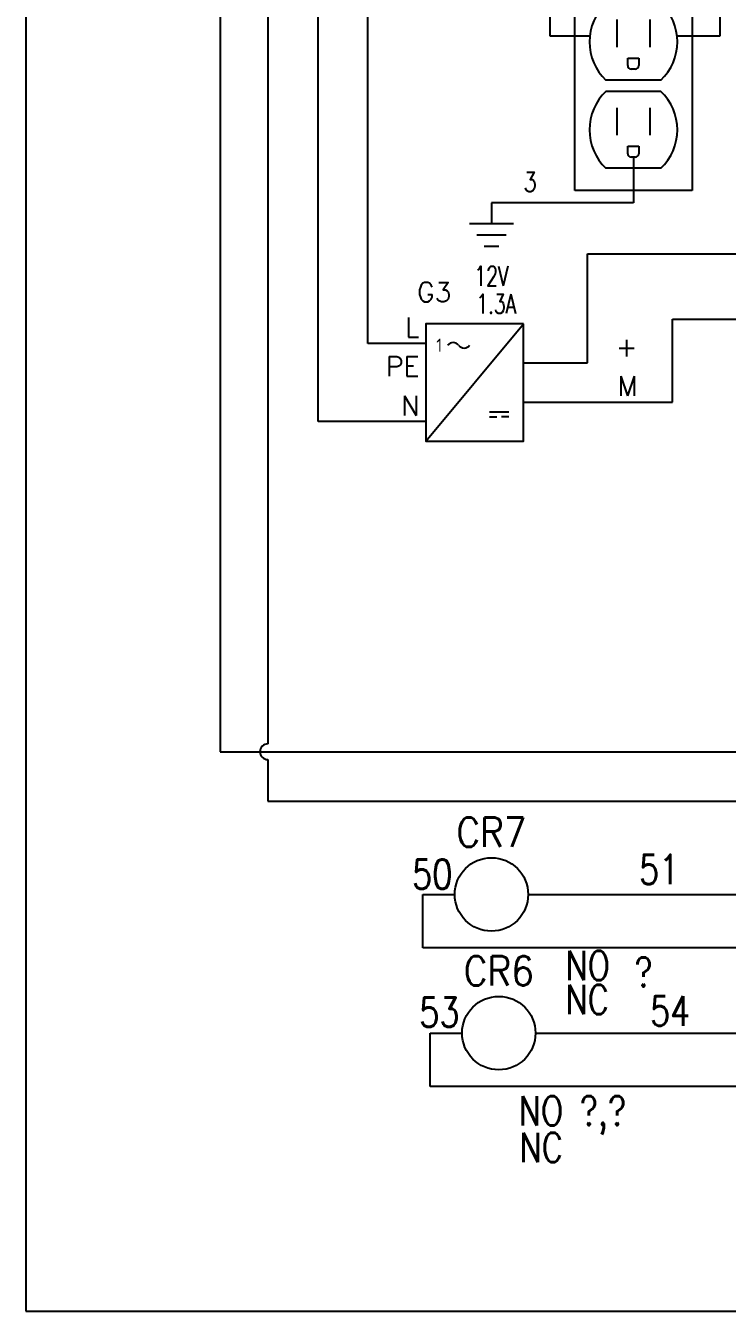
# Model space of a CAD drawing. Header units: millimetres. Extents: x 123.5 to 144.3, y 105.4 to 121.6.
# Drawn here: x 123.51 to 127.99, y 105.41 to 113.61 of the extents above; entities that cross this region are included whole.
import ezdxf
from ezdxf.enums import TextEntityAlignment as Align

# ---------------------------------------------------------------- set-up
doc = ezdxf.new("R2010")
doc.units = ezdxf.units.MM
for name, color, linetype in [('DESC', 250, 'Continuous'), ('MISC', 7, 'Continuous'), ('SYMS', 7, 'Continuous'), ('TAGS', 250, 'Continuous'), ('TERMS', 250, 'Continuous'), ('WIREFIXED', 7, 'Continuous'), ('WIRES', 7, 'Continuous'), ('XREF', 7, 'Continuous')]:
    doc.layers.add(name, color=color, linetype=linetype)
doc.layers.add('WIRENO', color=7, linetype='Continuous', true_color=0x000000)
doc.styles.add('WD', font='romans.shx')
doc.styles.add('WD_IEC', font='isocp2.shx', dxfattribs={"width": 0.9, "height": 4})

# ---------------------------------------------------------------- blocks, each defined once
blk = doc.blocks.new('HCR1')
blk.add_circle((0, 0), 0.1562)
at = {"style": 'WD'}
for tag, width, p in [('INST', 0.7, (0.0055, 0.5282)), ('LOC', 0.7, (0.0055, 0.3586)), ('TAG1', 0.9, (0, 0.2024))]:
    blk.add_attdef(tag, text='', height=0.125, dxfattribs=dict(at, width=width)).set_placement(p, align=Align.CENTER)
at = {"style": 'WD', "flags": 9}
blk.add_attdef('FAMILY', text='', height=0.01, dxfattribs=at).set_placement((-0.0053, 0.1698), align=Align.CENTER)
at = {"linetype": 'Continuous', "style": 'WD', "flags": 1}
for tag, p in [('CAT', (0, 0.1593)), ('MFG', (0, 0.1404))]:
    blk.add_attdef(tag, text='', height=0.01, dxfattribs=at).set_placement(p, align=Align.MIDDLE)
at = {"style": 'WD'}
for tag, p, width in [('DESC1', (1.126, 0.0757), 0.9), ('DESC2', (1.126, -0.0806), 0.9), ('DESC3', (1.126, -0.2368), 0.9), ('XREFNO', (1.3591, -0.3931), 0.8), ('XREFNC', (1.3591, -0.5493), 0.8)]:
    blk.add_attdef(tag, p, '', height=0.125, dxfattribs=dict(at, width=width))
at = {"linetype": 'Continuous', "style": 'WD', "flags": 9}
blk.add_attdef('ASSYCODE', text='', height=0.01, dxfattribs=at).set_placement((0, 0.125), align=Align.CENTER)
at = {"style": 'WD', "flags": 1}
for tag, p in [('X4TERM01', (-0.1562, 0)), ('X1TERM02', (0.1562, 0))]:
    blk.add_attdef(tag, p, '', height=0.0125, dxfattribs=at)
at = {"linetype": 'Continuous', "style": 'WD'}
blk.add_attdef('TERM01', text='', height=0.125, dxfattribs=at).set_placement((-0.2, -0.0662), align=Align.TOP_RIGHT)
blk.add_attdef('TERM02', text='', height=0.125, dxfattribs=at).set_placement((0.2, -0.0662), align=Align.TOP_LEFT)
at = {"style": 'WD', "width": 0.8, "flags": 8}
for tag, p in [('NO', (1.126, -0.3931)), ('NC', (1.126, -0.5493))]:
    blk.add_attdef(tag, p, '', height=0.125, dxfattribs=at)
blk = doc.blocks.new('WD_WNH')
at = {"linetype": 'Continuous', "style": 'WD', "width": 0.8}
blk.add_attdef('WIRENO', text='', height=0.125, dxfattribs=at).set_placement((0, 0.0625), align=Align.CENTER)
at = {"style": 'WD', "flags": 1}
for tag, p in [('W01USER', (0, 0.0781)), ('W02USER', (0, 0.0703)), ('W03USER', (0, 0.0625)), ('W04USER', (0, 0.0547)), ('W05USER', (0, 0.0469)), ('W06USER', (0, 0.0391)), ('W07USER', (0, 0.0312)), ('W08USER', (0, 0.0234)), ('W09USER', (0, 0.0156)), ('W10USER', (0, 0.0078))]:
    blk.add_attdef(tag, text='', height=0.005, dxfattribs=at).set_placement(p, align=Align.CENTER)
blk = doc.blocks.new('HCN1RDUP')
for p, q in [((-0.25, 0.2188), (0.25, 0.2188)), ((-0.25, -0.6562), (-0.25, 0.2188)), ((0.25, 0.2188), (0.25, -0.6562)), ((0.117, 0.1404), (-0.117, 0.1404)), ((-0.0711, 0.071), (-0.0711, -0.0461)), ((0.0695, 0.071), (0.0695, -0.0461)), ((-0.0242, -0.093), (0.0226, -0.093)), ((-0.0242, -0.1249), (-0.0242, -0.093)), ((0.0226, -0.093), (0.0226, -0.1249)), ((0.0076, -0.1399), (-0.0092, -0.1399)), ((0.117, -0.1872), (-0.117, -0.1872)), ((0.117, -0.2346), (-0.117, -0.2346)), ((-0.0711, -0.304), (-0.0711, -0.4211)), ((0.0695, -0.304), (0.0695, -0.4211)), ((-0.0242, -0.468), (0.0226, -0.468)), ((-0.0242, -0.4999), (-0.0242, -0.468)), ((0.0226, -0.468), (0.0226, -0.4999)), ((0.0076, -0.5149), (-0.0092, -0.5149)), ((0.117, -0.5622), (-0.117, -0.5622)), ((0.25, -0.6562), (-0.25, -0.6562))]:
    blk.add_line(p, q)
for centre, radius, start, end in [((0.039, -0.0234), 0.2262, 133.6028, 226.3972), ((-0.039, -0.0234), 0.2262, 313.6028, 46.3972), ((-0.0092, -0.1249), 0.015, 180, 270), ((0.0076, -0.1249), 0.015, 270, 0), ((0.039, -0.3984), 0.2262, 133.6028, 226.3972), ((-0.039, -0.3984), 0.2262, 313.6028, 46.3972), ((-0.0092, -0.4999), 0.015, 180, 270), ((0.0076, -0.4999), 0.015, 270, 0)]:
    blk.add_arc(centre, radius, start, end)
at = {"style": 'WD'}
for tag, width, p in [('INST', 0.7, (0, 1.0446)), ('LOC', 0.7, (0, 0.875)), ('DESC1', 0.7, (0, 0.7187)), ('DESC2', 0.7, (0, 0.5625)), ('RATING1', 0.9, (0, 0.4062))]:
    blk.add_attdef(tag, text='', height=0.125, dxfattribs=dict(at, width=width)).set_placement(p, align=Align.CENTER)
blk.add_attdef('TAG1', text='', height=0.125, dxfattribs=at).set_placement((0, 0.25), align=Align.CENTER)
for tag, p, height, flags in [('FAMILY', (0.2047, 0.1523), 0.01, 9), ('X4TERM01', (-0.1875, 0), 0.0125, 1), ('X1TERM02', (0.1875, 0), 0.0125, 1), ('X8TERM03', (0.0003, -0.1404), 0.0125, 1), ('X4TERM04', (-0.1875, -0.375), 0.0125, 1), ('X1TERM05', (0.1875, -0.375), 0.0125, 1), ('X8TERM06', (0.0003, -0.5154), 0.0125, 1)]:
    blk.add_attdef(tag, p, '', height=height, dxfattribs=dict(at, flags=flags))
at = {"linetype": 'Continuous', "style": 'WD', "flags": 9}
for tag, p in [('CAT', (0.2297, 0.1082)), ('ASSYCODE', (0.23, 0.0714)), ('MFG', (0.2278, 0.0887))]:
    blk.add_attdef(tag, text='', height=0.01, dxfattribs=at).set_placement(p, align=Align.CENTER)
at = {"linetype": 'Continuous', "style": 'WD', "flags": 8}
for tag, p in [('TERM01', (-0.2812, -0.0158)), ('TERM04', (-0.2812, -0.3907))]:
    blk.add_attdef(tag, text='', height=0.125, dxfattribs=at).set_placement(p, align=Align.TOP_RIGHT)
for tag, p in [('TERM02', (0.2812, -0.0158)), ('TERM05', (0.2812, -0.3907)), ('TERM06', (0.0802, -0.5866))]:
    blk.add_attdef(tag, text='', height=0.125, dxfattribs=at).set_placement(p, align=Align.TOP_LEFT)
blk = doc.blocks.new('VGND2')
for p, q in [((0.09375, 0), (-0.09375, 0)), ((-0.0625, -0.046875), (0.0625, -0.046875)), ((-0.03125, -0.09375), (0.03125, -0.09375))]:
    blk.add_line(p, q)
at = {"style": 'WD', "flags": 1}
blk.add_attdef('X2TERM01', (0, 0), '', height=0.01, dxfattribs=at)
blk = doc.blocks.new('WD_WNV')
at = {"style": 'WD', "flags": 1}
for tag, p in [('W01USER', (-0.0625, 0.0938)), ('W02USER', (-0.0625, 0.0859)), ('W03USER', (-0.0625, 0.0781)), ('W04USER', (-0.0625, 0.0703)), ('W05USER', (-0.0625, 0.0625)), ('W06USER', (-0.0625, 0.0547)), ('W07USER', (-0.0625, 0.0469)), ('W08USER', (-0.0625, 0.0391)), ('W09USER', (-0.0625, 0.0312)), ('W10USER', (-0.0625, 0.0234))]:
    blk.add_attdef(tag, text='', height=0.005, dxfattribs=at).set_placement(p, align=Align.CENTER)
at = {"linetype": 'Continuous', "style": 'WD', "width": 0.8}
blk.add_attdef('WIRENO', text='', height=0.125, dxfattribs=at).set_placement((-0.05, 0), align=Align.MIDDLE_RIGHT)
blk = doc.blocks.new('HPW1_1PH')
for p, q in [((0, -0.625), (0.625, 0.125)), ((0.4066, -0.4373), (0.5317, -0.4373)), ((0.4066, -0.4686), (0.4535, -0.4686)), ((0.5317, -0.4686), (0.4848, -0.4686))]:
    blk.add_line(p, q)
blk.add_lwpolyline([(0.625, 0.125), (0, 0.125), (0, -0.625), (0.625, -0.625)], close=True)
for centre, start, end in [((0.175, -0.0387), 36.8699, 143.1301), ((0.245, 0.0138), 216.8699, 323.1301)]:
    blk.add_arc(centre, 0.0438, start, end)
at = {"style": 'WD_IEC'}
blk.add_text('1', height=0.084, dxfattribs=at).set_placement((0.105, -0.0124), align=Align.MIDDLE_RIGHT)
at = {"style": 'WD', "width": 0.7}
for tag, p in [('INST', (-0.2843, 0.7938)), ('LOC', (-0.2843, 0.6242)), ('RATING1', (-0.2843, 0.285)), ('XREF', (-0.2843, -0.691)), ('DESC1', (-0.2843, -0.8472)), ('DESC2', (-0.2843, -1.0035)), ('DESC3', (-0.2843, -1.1578))]:
    blk.add_attdef(tag, text='', height=0.125, dxfattribs=at).set_placement(p, align=Align.CENTER)
at = {"style": 'WD'}
blk.add_attdef('TAG1', text='', height=0.125, dxfattribs=at).set_placement((-0.2843, 0.4546), align=Align.CENTER)
at = {"linetype": 'Continuous', "style": 'WD', "flags": 9}
for tag, p in [('MFG', (0.8868, 0.2571)), ('CAT', (0.8888, 0.2765)), ('ASSYCODE', (0.8871, -0.5638))]:
    blk.add_attdef(tag, text='', height=0.01, dxfattribs=at).set_placement(p, align=Align.CENTER)
at = {"linetype": 'Continuous', "style": 'WD', "flags": 8}
for tag, p in [('TERM01', (-0.04, 0.04)), ('TERM04', (1.3525, -0.085)), ('TERM02', (-0.04, -0.2098)), ('TERM05', (1.3525, -0.335)), ('TERM03', (-0.04, -0.46))]:
    blk.add_attdef(tag, text='', height=0.125, dxfattribs=at).set_placement(p, align=Align.RIGHT)
at = {"style": 'WD'}
for tag, p, height, flags in [('X4TERM01', (0, 0), 0.0125, 1), ('X1TERM04', (0.625, -0.125), 0.0125, 1), ('X4TERM02', (0, -0.2498), 0.0125, 1), ('X1TERM05', (0.625, -0.375), 0.0125, 1), ('X4TERM03', (0, -0.5), 0.0125, 1), ('FAMILY', (0.8618, -0.4829), 0.01, 9)]:
    blk.add_attdef(tag, p, '', height=height, dxfattribs=dict(at, flags=flags))

msp = doc.modelspace()

# ---------------------------------------------------------------- linework, layer by layer
at = {"color": 7, "linetype": 'Continuous'}
for p, q in [((123.5055, 121.5905), (123.5055, 105.4055)), ((123.5055, 105.4055), (144.2555, 105.4055))]:
    msp.add_line(p, q, dxfattribs=at)
at = {"layer": 'WIRES'}
for p, q in [((125.0515, 116.8648), (125.0515, 109.0283)), ((124.7466, 116.4189), (124.7466, 108.9783)), ((125.3726, 112.2683), (125.3726, 116.4039)), ((125.6916, 112.7683), (125.6916, 116.3539)), ((126.8558, 113.5469), (126.8558, 115.2764)), ((127.9395, 115.2764), (127.9395, 113.5469)), ((127.1058, 113.5469), (126.8558, 113.5469)), ((127.9395, 113.5469), (127.6683, 113.5469)), ((125.6916, 111.5861), (125.6916, 112.7683)), ((127.3875, 112.7738), (127.3875, 112.4842)), ((127.3875, 112.4842), (126.4816, 112.4842)), ((126.4816, 112.4842), (126.4816, 112.3482)), ((125.3726, 111.0861), (125.3726, 112.3212)), ((127.0944, 111.4611), (127.0944, 112.158)), ((127.0944, 112.158), (128.1048, 112.158)), ((127.6375, 111.2111), (127.6375, 111.7415)), ((127.6375, 111.7415), (128.878, 111.7415)), ((126.0606, 111.5861), (125.6916, 111.5861)), ((126.6856, 111.4611), (127.0944, 111.4611)), ((126.6856, 111.2111), (127.6375, 111.2111)), ((126.0606, 111.0861), (125.3726, 111.0861)), ((124.7466, 108.9783), (128.4347, 108.9783)), ((125.0515, 108.9283), (125.0515, 108.6624)), ((125.0515, 108.6624), (128.4181, 108.6624)), ((126.0419, 107.7264), (126.0419, 108.0673)), ((126.0419, 108.0673), (126.246, 108.0673)), ((126.7148, 108.0673), (128.3471, 108.0673)), ((128.3998, 107.7264), (126.0419, 107.7264)), ((126.0888, 106.8409), (126.0888, 107.1819)), ((126.0888, 107.1819), (126.293, 107.1819)), ((126.7617, 107.1819), (128.3941, 107.1819)), ((128.4468, 106.8409), (126.0888, 106.8409))]:
    msp.add_line(p, q, dxfattribs=at)
msp.add_arc((125.0515, 108.9783), 0.05, 90, 270, dxfattribs=at)

# ---------------------------------------------------------------- block references
at = {"layer": 'SYMS'}
ref = msp.add_blockref('HCN1RDUP', (127.387, 113.5469), dxfattribs=dict(at, xscale=1.5, yscale=1.5, zscale=1.5))
ref.add_attrib('TAG1', 'RECPT2', dxfattribs={"layer": 'TAGS', "height": 0.1875, "style": 'WD'}).set_placement((127.387, 113.9219), align=Align.CENTER)
at = {"layer": 'SYMS', "xscale": 1.5, "yscale": 1.5, "zscale": 1.5}
msp.add_blockref('VGND2', (126.4816, 112.3482), dxfattribs=at)
at = {"layer": 'SYMS'}
ref = msp.add_blockref('HPW1_1PH', (126.0606, 111.5861), dxfattribs=at)
ref.add_attrib('TERM01', 'L', dxfattribs={"layer": 'TERMS', "linetype": 'Continuous', "height": 0.125, "style": 'WD', "flags": 8}).set_placement((126.0206, 111.6261), align=Align.RIGHT)
ref.add_attrib('TERM02', 'PE', dxfattribs={"layer": 'TERMS', "linetype": 'Continuous', "height": 0.125, "style": 'WD', "flags": 8}).set_placement((126.0206, 111.3762), align=Align.RIGHT)
ref.add_attrib('TERM03', 'N', dxfattribs={"layer": 'TERMS', "linetype": 'Continuous', "height": 0.125, "style": 'WD', "flags": 8}).set_placement((126.0206, 111.1261), align=Align.RIGHT)
ref.add_attrib('TERM04', '+', dxfattribs={"layer": 'TERMS', "linetype": 'Continuous', "height": 0.125, "style": 'WD', "flags": 8}).set_placement((127.4131, 111.5011), align=Align.RIGHT)
ref.add_attrib('TERM05', 'M', dxfattribs={"layer": 'TERMS', "linetype": 'Continuous', "height": 0.125, "style": 'WD', "flags": 8}).set_placement((127.4131, 111.2511), align=Align.RIGHT)
ref.add_attrib('TAG1', 'G3', dxfattribs={"layer": 'TAGS', "height": 0.125, "style": 'WD'}).set_placement((126.1149, 111.8505), align=Align.CENTER)
ref.add_attrib('DESC2', '1.3A', dxfattribs={"layer": 'DESC', "height": 0.125, "style": 'WD', "width": 0.7}).set_placement((126.5111, 111.776), align=Align.CENTER)
ref.add_attrib('DESC1', '12V', dxfattribs={"layer": 'DESC', "height": 0.125, "style": 'WD', "width": 0.7}).set_placement((126.4807, 111.9531), align=Align.CENTER)
ref = msp.add_blockref('HCR1', (126.4804, 108.0673), dxfattribs=dict(at, xscale=1.5, yscale=1.5, zscale=1.5))
ref.add_attrib('NC', 'NC', (126.9537, 107.3019), dxfattribs={"layer": 'MISC', "height": 0.1875, "style": 'WD', "width": 0.8, "flags": 8})
ref.add_attrib('NO', 'NO', (126.9537, 107.5192), dxfattribs={"layer": 'MISC', "height": 0.1875, "style": 'WD', "width": 0.8, "flags": 8})
ref.add_attrib('XREFNO', '?', (127.3936, 107.4777), dxfattribs={"layer": 'XREF', "height": 0.1875, "style": 'WD', "width": 0.8})
ref.add_attrib('TAG1', 'CR7', dxfattribs={"layer": 'TAGS', "height": 0.1875, "style": 'WD', "width": 0.9}).set_placement((126.4804, 108.3709), align=Align.CENTER)
ref = msp.add_blockref('HCR1', (126.5273, 107.1819), dxfattribs=dict(at, xscale=1.5, yscale=1.5, zscale=1.5))
ref.add_attrib('NC', 'NC', (126.6604, 106.3579), dxfattribs={"layer": 'MISC', "height": 0.1875, "style": 'WD', "width": 0.8, "flags": 8})
ref.add_attrib('NO', 'NO', (126.6553, 106.5922), dxfattribs={"layer": 'MISC', "height": 0.1875, "style": 'WD', "width": 0.8, "flags": 8})
ref.add_attrib('XREFNO', '?,?', (127.0447, 106.5922), dxfattribs={"layer": 'XREF', "height": 0.1875, "style": 'WD', "width": 0.8})
ref.add_attrib('TAG1', 'CR6', dxfattribs={"layer": 'TAGS', "height": 0.1875, "style": 'WD', "width": 0.9}).set_placement((126.5273, 107.4855), align=Align.CENTER)
at = {"layer": 'WIREFIXED'}
ref = msp.add_blockref('WD_WNH', (126.1024, 108.0086), dxfattribs=dict(at, xscale=1.5, yscale=1.5, zscale=1.5))
ref.add_attrib('WIRENOF', '50', dxfattribs={"linetype": 'Continuous', "height": 0.1875, "style": 'WD', "width": 0.8}).set_placement((126.1024, 108.1024), align=Align.CENTER)
ref = msp.add_blockref('WD_WNH', (127.5516, 108.0391), dxfattribs=dict(at, xscale=1.5, yscale=1.5, zscale=1.5))
ref.add_attrib('WIRENOF', '51', dxfattribs={"linetype": 'Continuous', "height": 0.1875, "style": 'WD', "width": 0.8}).set_placement((127.5516, 108.1328), align=Align.CENTER)
ref = msp.add_blockref('WD_WNH', (126.148, 107.1271), dxfattribs=dict(at, xscale=1.5, yscale=1.5, zscale=1.5))
ref.add_attrib('WIRENOF', '53', dxfattribs={"linetype": 'Continuous', "height": 0.1875, "style": 'WD', "width": 0.8}).set_placement((126.148, 107.2208), align=Align.CENTER)
ref = msp.add_blockref('WD_WNH', (127.622, 107.1354), dxfattribs=dict(at, xscale=1.5, yscale=1.5, zscale=1.5))
ref.add_attrib('WIRENOF', '54', dxfattribs={"linetype": 'Continuous', "height": 0.1875, "style": 'WD', "width": 0.8}).set_placement((127.622, 107.2291), align=Align.CENTER)
at = {"layer": 'WIRENO'}
ref = msp.add_blockref('WD_WNV', (126.8197, 112.6167), dxfattribs=at)
ref.add_attrib('WIRENO', '3', dxfattribs={"linetype": 'Continuous', "height": 0.125, "style": 'WD', "width": 0.8}).set_placement((126.7697, 112.6167), align=Align.MIDDLE_RIGHT)

doc.saveas('drawing.dxf')
